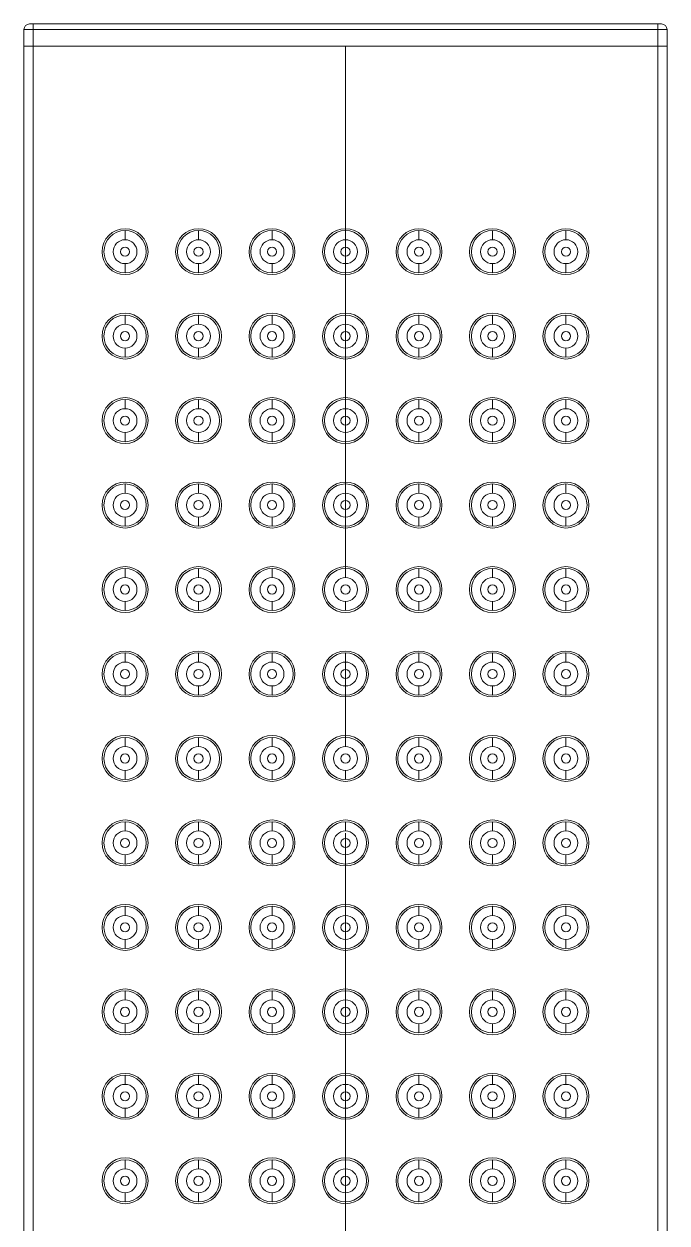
# Model space of a CAD drawing. Extents: x 2340 to 3468, y 0 to 827.
# Drawn here: x 2860.4 to 2895.4, y 571 to 636.3 of the extents above; entities that cross this region are included whole.
import ezdxf

# ---------------------------------------------------------------- set-up
doc = ezdxf.new("R2010")
doc.units = 0
doc.header["$LTSCALE"] = 3
doc.header["$MEASUREMENT"] = 0
doc.linetypes.add('CENTER2', pattern=[28.575, 19.05, -3.175, 3.175, -3.175])
doc.layers.add('1', color=7, linetype='CONTINUOUS')
doc.layers.add('Cneter', color=1, linetype='CENTER2', lineweight=13)

msp = doc.modelspace()

# ---------------------------------------------------------------- linework, layer by layer
at = {"layer": '1', "color": 7, "linetype": 'Continuous', "lineweight": 18}
for p, q in [((2860.896, 636.261), (2860.696, 636.261)), ((2860.896, 636.261), (2894.896, 636.261)), ((2895.096, 636.261), (2894.896, 636.261)), ((2860.396, 635.061), (2860.396, 635.961)), ((2895.396, 635.961), (2895.396, 635.061)), ((2860.396, 410.761), (2860.396, 635.061)), ((2860.896, 635.061), (2860.396, 635.061)), ((2860.396, 635.061), (2860.896, 635.061)), ((2860.896, 635.061), (2894.896, 635.061)), ((2894.896, 635.061), (2860.896, 635.061)), ((2895.396, 635.061), (2894.896, 635.061)), ((2894.896, 635.061), (2895.396, 635.061)), ((2895.396, 635.061), (2895.396, 410.761))]:
    msp.add_line(p, q, dxfattribs=at)
at = {"layer": '1', "color": 7, "linetype": 'Continuous', "lineweight": 13}
for p, q in [((2860.896, 636.261), (2860.896, 635.961)), ((2894.896, 635.961), (2894.896, 636.261)), ((2860.896, 635.961), (2860.396, 635.961)), ((2860.896, 635.961), (2860.896, 635.061)), ((2894.896, 635.961), (2860.896, 635.961)), ((2895.396, 635.961), (2894.896, 635.961)), ((2894.896, 635.061), (2894.896, 635.961)), ((2860.896, 635.061), (2860.896, 410.761)), ((2894.896, 410.761), (2894.896, 635.061)), ((2865.896, 625.011), (2865.896, 624.511)), ((2869.896, 625.011), (2869.896, 624.511)), ((2873.896, 625.011), (2873.896, 624.511)), ((2877.896, 625.011), (2877.896, 624.511)), ((2881.896, 625.011), (2881.896, 624.511)), ((2885.896, 625.011), (2885.896, 624.511)), ((2889.896, 625.011), (2889.896, 624.511)), ((2865.896, 622.711), (2865.896, 623.211)), ((2869.896, 622.711), (2869.896, 623.211)), ((2873.896, 622.711), (2873.896, 623.211)), ((2877.896, 622.711), (2877.896, 623.211)), ((2881.896, 622.711), (2881.896, 623.211)), ((2885.896, 622.711), (2885.896, 623.211)), ((2889.896, 622.711), (2889.896, 623.211)), ((2865.896, 620.411), (2865.896, 619.911)), ((2869.896, 620.411), (2869.896, 619.911)), ((2873.896, 620.411), (2873.896, 619.911)), ((2877.896, 620.411), (2877.896, 619.911)), ((2881.896, 620.411), (2881.896, 619.911)), ((2885.896, 620.411), (2885.896, 619.911)), ((2889.896, 620.411), (2889.896, 619.911)), ((2865.896, 618.111), (2865.896, 618.611)), ((2869.896, 618.111), (2869.896, 618.611)), ((2873.896, 618.111), (2873.896, 618.611)), ((2877.896, 618.111), (2877.896, 618.611)), ((2881.896, 618.111), (2881.896, 618.611)), ((2885.896, 618.111), (2885.896, 618.611)), ((2889.896, 618.111), (2889.896, 618.611)), ((2865.896, 615.811), (2865.896, 615.311)), ((2869.896, 615.811), (2869.896, 615.311)), ((2873.896, 615.811), (2873.896, 615.311)), ((2877.896, 615.811), (2877.896, 615.311)), ((2881.896, 615.811), (2881.896, 615.311)), ((2885.896, 615.811), (2885.896, 615.311)), ((2889.896, 615.811), (2889.896, 615.311)), ((2865.896, 613.511), (2865.896, 614.011)), ((2869.896, 613.511), (2869.896, 614.011)), ((2873.896, 613.511), (2873.896, 614.011)), ((2877.896, 613.511), (2877.896, 614.011)), ((2881.896, 613.511), (2881.896, 614.011)), ((2885.896, 613.511), (2885.896, 614.011)), ((2889.896, 613.511), (2889.896, 614.011)), ((2865.896, 611.211), (2865.896, 610.711)), ((2869.896, 611.211), (2869.896, 610.711)), ((2873.896, 611.211), (2873.896, 610.711)), ((2877.896, 611.211), (2877.896, 610.711)), ((2881.896, 611.211), (2881.896, 610.711)), ((2885.896, 611.211), (2885.896, 610.711)), ((2889.896, 611.211), (2889.896, 610.711)), ((2865.896, 608.911), (2865.896, 609.411)), ((2869.896, 608.911), (2869.896, 609.411)), ((2873.896, 608.911), (2873.896, 609.411)), ((2877.896, 608.911), (2877.896, 609.411)), ((2881.896, 608.911), (2881.896, 609.411)), ((2885.896, 608.911), (2885.896, 609.411)), ((2889.896, 608.911), (2889.896, 609.411)), ((2865.896, 606.611), (2865.896, 606.111)), ((2869.896, 606.611), (2869.896, 606.111)), ((2873.896, 606.611), (2873.896, 606.111)), ((2877.896, 606.611), (2877.896, 606.111)), ((2881.896, 606.611), (2881.896, 606.111)), ((2885.896, 606.611), (2885.896, 606.111)), ((2889.896, 606.611), (2889.896, 606.111)), ((2865.896, 604.311), (2865.896, 604.811)), ((2869.896, 604.311), (2869.896, 604.811)), ((2873.896, 604.311), (2873.896, 604.811)), ((2877.896, 604.311), (2877.896, 604.811)), ((2881.896, 604.311), (2881.896, 604.811)), ((2885.896, 604.311), (2885.896, 604.811)), ((2889.896, 604.311), (2889.896, 604.811)), ((2865.896, 602.011), (2865.896, 601.511)), ((2869.896, 602.011), (2869.896, 601.511)), ((2873.896, 602.011), (2873.896, 601.511)), ((2877.896, 602.011), (2877.896, 601.511)), ((2881.896, 602.011), (2881.896, 601.511)), ((2885.896, 602.011), (2885.896, 601.511)), ((2889.896, 602.011), (2889.896, 601.511)), ((2865.896, 599.711), (2865.896, 600.211)), ((2869.896, 599.711), (2869.896, 600.211)), ((2873.896, 599.711), (2873.896, 600.211)), ((2877.896, 599.711), (2877.896, 600.211)), ((2881.896, 599.711), (2881.896, 600.211)), ((2885.896, 599.711), (2885.896, 600.211)), ((2889.896, 599.711), (2889.896, 600.211)), ((2865.896, 597.411), (2865.896, 596.911)), ((2869.896, 597.411), (2869.896, 596.911)), ((2873.896, 597.411), (2873.896, 596.911)), ((2877.896, 597.411), (2877.896, 596.911)), ((2881.896, 597.411), (2881.896, 596.911)), ((2885.896, 597.411), (2885.896, 596.911)), ((2889.896, 597.411), (2889.896, 596.911)), ((2865.896, 595.111), (2865.896, 595.611)), ((2869.896, 595.111), (2869.896, 595.611)), ((2873.896, 595.111), (2873.896, 595.611)), ((2877.896, 595.111), (2877.896, 595.611)), ((2881.896, 595.111), (2881.896, 595.611)), ((2885.896, 595.111), (2885.896, 595.611)), ((2889.896, 595.111), (2889.896, 595.611)), ((2865.896, 592.811), (2865.896, 592.311)), ((2869.896, 592.811), (2869.896, 592.311)), ((2873.896, 592.811), (2873.896, 592.311)), ((2877.896, 592.811), (2877.896, 592.311)), ((2881.896, 592.811), (2881.896, 592.311)), ((2885.896, 592.811), (2885.896, 592.311)), ((2889.896, 592.811), (2889.896, 592.311)), ((2865.896, 590.511), (2865.896, 591.011)), ((2869.896, 590.511), (2869.896, 591.011)), ((2873.896, 590.511), (2873.896, 591.011)), ((2877.896, 590.511), (2877.896, 591.011)), ((2881.896, 590.511), (2881.896, 591.011)), ((2885.896, 590.511), (2885.896, 591.011)), ((2889.896, 590.511), (2889.896, 591.011)), ((2865.896, 588.211), (2865.896, 587.711)), ((2869.896, 588.211), (2869.896, 587.711)), ((2873.896, 588.211), (2873.896, 587.711)), ((2877.896, 588.211), (2877.896, 587.711)), ((2881.896, 588.211), (2881.896, 587.711)), ((2885.896, 588.211), (2885.896, 587.711)), ((2889.896, 588.211), (2889.896, 587.711)), ((2865.896, 585.911), (2865.896, 586.411)), ((2869.896, 585.911), (2869.896, 586.411)), ((2873.896, 585.911), (2873.896, 586.411)), ((2877.896, 585.911), (2877.896, 586.411)), ((2881.896, 585.911), (2881.896, 586.411)), ((2885.896, 585.911), (2885.896, 586.411)), ((2889.896, 585.911), (2889.896, 586.411)), ((2865.896, 583.611), (2865.896, 583.111)), ((2869.896, 583.611), (2869.896, 583.111)), ((2873.896, 583.611), (2873.896, 583.111)), ((2877.896, 583.611), (2877.896, 583.111)), ((2881.896, 583.611), (2881.896, 583.111)), ((2885.896, 583.611), (2885.896, 583.111)), ((2889.896, 583.611), (2889.896, 583.111)), ((2865.896, 581.311), (2865.896, 581.811)), ((2869.896, 581.311), (2869.896, 581.811)), ((2873.896, 581.311), (2873.896, 581.811)), ((2877.896, 581.311), (2877.896, 581.811)), ((2881.896, 581.311), (2881.896, 581.811)), ((2885.896, 581.311), (2885.896, 581.811)), ((2889.896, 581.311), (2889.896, 581.811)), ((2865.896, 579.011), (2865.896, 578.511)), ((2869.896, 579.011), (2869.896, 578.511)), ((2873.896, 579.011), (2873.896, 578.511)), ((2877.896, 579.011), (2877.896, 578.511)), ((2881.896, 579.011), (2881.896, 578.511)), ((2885.896, 579.011), (2885.896, 578.511)), ((2889.896, 579.011), (2889.896, 578.511)), ((2865.896, 576.711), (2865.896, 577.211)), ((2869.896, 576.711), (2869.896, 577.211)), ((2873.896, 576.711), (2873.896, 577.211)), ((2877.896, 576.711), (2877.896, 577.211)), ((2881.896, 576.711), (2881.896, 577.211)), ((2885.896, 576.711), (2885.896, 577.211)), ((2889.896, 576.711), (2889.896, 577.211)), ((2865.896, 574.411), (2865.896, 573.911)), ((2869.896, 574.411), (2869.896, 573.911)), ((2873.896, 574.411), (2873.896, 573.911)), ((2877.896, 574.411), (2877.896, 573.911)), ((2881.896, 574.411), (2881.896, 573.911)), ((2885.896, 574.411), (2885.896, 573.911)), ((2889.896, 574.411), (2889.896, 573.911)), ((2865.896, 572.111), (2865.896, 572.611)), ((2869.896, 572.111), (2869.896, 572.611)), ((2873.896, 572.111), (2873.896, 572.611)), ((2877.896, 572.111), (2877.896, 572.611)), ((2881.896, 572.111), (2881.896, 572.611)), ((2885.896, 572.111), (2885.896, 572.611)), ((2889.896, 572.111), (2889.896, 572.611))]:
    msp.add_line(p, q, dxfattribs=at)
at = {"layer": '1', "color": 7, "linetype": 'Continuous', "lineweight": 18}
for centre, radius, start, end in [((2860.696, 635.961), 0.3, 90, 180), ((2895.096, 635.961), 0.3, 0, 90), ((2865.896, 623.861), 1.25, 0, 180), ((2865.896, 623.861), 1.15, 90, 270), ((2865.896, 623.861), 1.15, 270, 90), ((2869.896, 623.861), 1.25, 0, 180), ((2869.896, 623.861), 1.15, 90, 270), ((2869.896, 623.861), 1.15, 270, 90), ((2873.896, 623.861), 1.25, 0, 180), ((2873.896, 623.861), 1.15, 90, 270), ((2873.896, 623.861), 1.15, 270, 90), ((2877.896, 623.861), 1.25, 90, 180), ((2877.896, 623.861), 1.15, 90, 270), ((2877.896, 623.861), 1.25, 0, 90), ((2877.896, 623.861), 1.15, 270, 90), ((2881.896, 623.861), 1.25, 0, 180), ((2881.896, 623.861), 1.15, 90, 270), ((2881.896, 623.861), 1.15, 270, 90), ((2885.896, 623.861), 1.25, 0, 180), ((2885.896, 623.861), 1.15, 90, 270), ((2885.896, 623.861), 1.15, 270, 90), ((2889.896, 623.861), 1.25, 0, 180), ((2889.896, 623.861), 1.15, 90, 270), ((2889.896, 623.861), 1.15, 270, 90), ((2865.896, 623.861), 1.25, 180, 0), ((2865.896, 623.861), 0.25, 90, 270), ((2865.896, 623.861), 0.25, 270, 90), ((2869.896, 623.861), 1.25, 180, 0), ((2869.896, 623.861), 0.25, 90, 270), ((2869.896, 623.861), 0.25, 270, 90), ((2873.896, 623.861), 1.25, 180, 0), ((2873.896, 623.861), 0.25, 90, 270), ((2873.896, 623.861), 0.25, 270, 90), ((2877.896, 623.861), 1.25, 180, 270), ((2877.896, 623.861), 0.25, 90, 270), ((2877.896, 623.861), 0.25, 270, 90), ((2877.896, 623.861), 1.25, 270, 0), ((2881.896, 623.861), 1.25, 180, 0), ((2881.896, 623.861), 0.25, 90, 270), ((2881.896, 623.861), 0.25, 270, 90), ((2885.896, 623.861), 1.25, 180, 0), ((2885.896, 623.861), 0.25, 90, 270), ((2885.896, 623.861), 0.25, 270, 90), ((2889.896, 623.861), 1.25, 180, 0), ((2889.896, 623.861), 0.25, 90, 270), ((2889.896, 623.861), 0.25, 270, 90), ((2865.896, 619.261), 1.25, 0, 180), ((2865.896, 619.261), 1.15, 90, 270), ((2865.896, 619.261), 1.15, 270, 90), ((2869.896, 619.261), 1.25, 0, 180), ((2869.896, 619.261), 1.15, 90, 270), ((2869.896, 619.261), 1.15, 270, 90), ((2873.896, 619.261), 1.25, 0, 180), ((2873.896, 619.261), 1.15, 90, 270), ((2873.896, 619.261), 1.15, 270, 90), ((2877.896, 619.261), 1.25, 90, 180), ((2877.896, 619.261), 1.15, 90, 270), ((2877.896, 619.261), 1.25, 0, 90), ((2877.896, 619.261), 1.15, 270, 90), ((2881.896, 619.261), 1.25, 0, 180), ((2881.896, 619.261), 1.15, 90, 270), ((2881.896, 619.261), 1.15, 270, 90), ((2885.896, 619.261), 1.25, 0, 180), ((2885.896, 619.261), 1.15, 90, 270), ((2885.896, 619.261), 1.15, 270, 90), ((2889.896, 619.261), 1.25, 0, 180), ((2889.896, 619.261), 1.15, 90, 270), ((2889.896, 619.261), 1.15, 270, 90), ((2865.896, 619.261), 1.25, 180, 0), ((2865.896, 619.261), 0.25, 90, 270), ((2865.896, 619.261), 0.25, 270, 90), ((2869.896, 619.261), 1.25, 180, 0), ((2869.896, 619.261), 0.25, 90, 270), ((2869.896, 619.261), 0.25, 270, 90), ((2873.896, 619.261), 1.25, 180, 0), ((2873.896, 619.261), 0.25, 90, 270), ((2873.896, 619.261), 0.25, 270, 90), ((2877.896, 619.261), 1.25, 180, 270), ((2877.896, 619.261), 0.25, 90, 270), ((2877.896, 619.261), 0.25, 270, 90), ((2877.896, 619.261), 1.25, 270, 0), ((2881.896, 619.261), 1.25, 180, 0), ((2881.896, 619.261), 0.25, 90, 270), ((2881.896, 619.261), 0.25, 270, 90), ((2885.896, 619.261), 1.25, 180, 0), ((2885.896, 619.261), 0.25, 90, 270), ((2885.896, 619.261), 0.25, 270, 90), ((2889.896, 619.261), 1.25, 180, 0), ((2889.896, 619.261), 0.25, 90, 270), ((2889.896, 619.261), 0.25, 270, 90), ((2865.896, 614.661), 1.25, 0, 180), ((2865.896, 614.661), 1.15, 90, 270), ((2865.896, 614.661), 1.15, 270, 90), ((2869.896, 614.661), 1.25, 0, 180), ((2869.896, 614.661), 1.15, 90, 270), ((2869.896, 614.661), 1.15, 270, 90), ((2873.896, 614.661), 1.25, 0, 180), ((2873.896, 614.661), 1.15, 90, 270), ((2873.896, 614.661), 1.15, 270, 90), ((2877.896, 614.661), 1.25, 90, 180), ((2877.896, 614.661), 1.15, 90, 270), ((2877.896, 614.661), 1.25, 0, 90), ((2877.896, 614.661), 1.15, 270, 90), ((2881.896, 614.661), 1.25, 0, 180), ((2881.896, 614.661), 1.15, 90, 270), ((2881.896, 614.661), 1.15, 270, 90), ((2885.896, 614.661), 1.25, 0, 180), ((2885.896, 614.661), 1.15, 90, 270), ((2885.896, 614.661), 1.15, 270, 90), ((2889.896, 614.661), 1.25, 0, 180), ((2889.896, 614.661), 1.15, 90, 270), ((2889.896, 614.661), 1.15, 270, 90), ((2865.896, 614.661), 1.25, 180, 0), ((2865.896, 614.661), 0.25, 90, 270), ((2865.896, 614.661), 0.25, 270, 90), ((2869.896, 614.661), 1.25, 180, 0), ((2869.896, 614.661), 0.25, 90, 270), ((2869.896, 614.661), 0.25, 270, 90), ((2873.896, 614.661), 1.25, 180, 0), ((2873.896, 614.661), 0.25, 90, 270), ((2873.896, 614.661), 0.25, 270, 90), ((2877.896, 614.661), 1.25, 180, 270), ((2877.896, 614.661), 0.25, 90, 270), ((2877.896, 614.661), 0.25, 270, 90), ((2877.896, 614.661), 1.25, 270, 0), ((2881.896, 614.661), 1.25, 180, 0), ((2881.896, 614.661), 0.25, 90, 270), ((2881.896, 614.661), 0.25, 270, 90), ((2885.896, 614.661), 1.25, 180, 0), ((2885.896, 614.661), 0.25, 90, 270), ((2885.896, 614.661), 0.25, 270, 90), ((2889.896, 614.661), 1.25, 180, 0), ((2889.896, 614.661), 0.25, 90, 270), ((2889.896, 614.661), 0.25, 270, 90), ((2865.896, 610.061), 1.25, 0, 180), ((2865.896, 610.061), 1.15, 90, 270), ((2865.896, 610.061), 1.15, 270, 90), ((2869.896, 610.061), 1.25, 0, 180), ((2869.896, 610.061), 1.15, 90, 270), ((2869.896, 610.061), 1.15, 270, 90), ((2873.896, 610.061), 1.25, 0, 180), ((2873.896, 610.061), 1.15, 90, 270), ((2873.896, 610.061), 1.15, 270, 90), ((2877.896, 610.061), 1.25, 90, 180), ((2877.896, 610.061), 1.15, 90, 270), ((2877.896, 610.061), 1.25, 0, 90), ((2877.896, 610.061), 1.15, 270, 90), ((2881.896, 610.061), 1.25, 0, 180), ((2881.896, 610.061), 1.15, 90, 270), ((2881.896, 610.061), 1.15, 270, 90), ((2885.896, 610.061), 1.25, 0, 180), ((2885.896, 610.061), 1.15, 90, 270), ((2885.896, 610.061), 1.15, 270, 90), ((2889.896, 610.061), 1.25, 0, 180), ((2889.896, 610.061), 1.15, 90, 270), ((2889.896, 610.061), 1.15, 270, 90), ((2865.896, 610.061), 1.25, 180, 0), ((2865.896, 610.061), 0.25, 90, 270), ((2865.896, 610.061), 0.25, 270, 90), ((2869.896, 610.061), 1.25, 180, 0), ((2869.896, 610.061), 0.25, 90, 270), ((2869.896, 610.061), 0.25, 270, 90), ((2873.896, 610.061), 1.25, 180, 0), ((2873.896, 610.061), 0.25, 90, 270), ((2873.896, 610.061), 0.25, 270, 90), ((2877.896, 610.061), 1.25, 180, 270), ((2877.896, 610.061), 0.25, 90, 270), ((2877.896, 610.061), 0.25, 270, 90), ((2877.896, 610.061), 1.25, 270, 0), ((2881.896, 610.061), 1.25, 180, 0), ((2881.896, 610.061), 0.25, 90, 270), ((2881.896, 610.061), 0.25, 270, 90), ((2885.896, 610.061), 1.25, 180, 0), ((2885.896, 610.061), 0.25, 90, 270), ((2885.896, 610.061), 0.25, 270, 90), ((2889.896, 610.061), 1.25, 180, 0), ((2889.896, 610.061), 0.25, 90, 270), ((2889.896, 610.061), 0.25, 270, 90), ((2865.896, 605.461), 1.25, 0, 180), ((2869.896, 605.461), 1.25, 0, 180), ((2873.896, 605.461), 1.25, 0, 180), ((2877.896, 605.461), 1.25, 90, 180), ((2877.896, 605.461), 1.25, 0, 90), ((2881.896, 605.461), 1.25, 0, 180), ((2885.896, 605.461), 1.25, 0, 180), ((2889.896, 605.461), 1.25, 0, 180), ((2865.896, 605.461), 1.15, 90, 270), ((2865.896, 605.461), 1.15, 270, 90), ((2869.896, 605.461), 1.15, 90, 270), ((2869.896, 605.461), 1.15, 270, 90), ((2873.896, 605.461), 1.15, 90, 270), ((2873.896, 605.461), 1.15, 270, 90), ((2877.896, 605.461), 1.15, 90, 270), ((2877.896, 605.461), 1.15, 270, 90), ((2881.896, 605.461), 1.15, 90, 270), ((2881.896, 605.461), 1.15, 270, 90), ((2885.896, 605.461), 1.15, 90, 270), ((2885.896, 605.461), 1.15, 270, 90), ((2889.896, 605.461), 1.15, 90, 270), ((2889.896, 605.461), 1.15, 270, 90), ((2865.896, 605.461), 1.25, 180, 0), ((2865.896, 605.461), 0.25, 90, 270), ((2865.896, 605.461), 0.25, 270, 90), ((2869.896, 605.461), 1.25, 180, 0), ((2869.896, 605.461), 0.25, 90, 270), ((2869.896, 605.461), 0.25, 270, 90), ((2873.896, 605.461), 1.25, 180, 0), ((2873.896, 605.461), 0.25, 90, 270), ((2873.896, 605.461), 0.25, 270, 90), ((2877.896, 605.461), 1.25, 180, 270), ((2877.896, 605.461), 0.25, 90, 270), ((2877.896, 605.461), 0.25, 270, 90), ((2877.896, 605.461), 1.25, 270, 0), ((2881.896, 605.461), 1.25, 180, 0), ((2881.896, 605.461), 0.25, 90, 270), ((2881.896, 605.461), 0.25, 270, 90), ((2885.896, 605.461), 1.25, 180, 0), ((2885.896, 605.461), 0.25, 90, 270), ((2885.896, 605.461), 0.25, 270, 90), ((2889.896, 605.461), 1.25, 180, 0), ((2889.896, 605.461), 0.25, 90, 270), ((2889.896, 605.461), 0.25, 270, 90), ((2865.896, 600.861), 1.25, 0, 180), ((2869.896, 600.861), 1.25, 0, 180), ((2873.896, 600.861), 1.25, 0, 180), ((2877.896, 600.861), 1.25, 90, 180), ((2877.896, 600.861), 1.25, 0, 90), ((2881.896, 600.861), 1.25, 0, 180), ((2885.896, 600.861), 1.25, 0, 180), ((2889.896, 600.861), 1.25, 0, 180), ((2865.896, 600.861), 1.15, 90, 270), ((2865.896, 600.861), 1.15, 270, 90), ((2869.896, 600.861), 1.15, 90, 270), ((2869.896, 600.861), 1.15, 270, 90), ((2873.896, 600.861), 1.15, 90, 270), ((2873.896, 600.861), 1.15, 270, 90), ((2877.896, 600.861), 1.15, 90, 270), ((2877.896, 600.861), 1.15, 270, 90), ((2881.896, 600.861), 1.15, 90, 270), ((2881.896, 600.861), 1.15, 270, 90), ((2885.896, 600.861), 1.15, 90, 270), ((2885.896, 600.861), 1.15, 270, 90), ((2889.896, 600.861), 1.15, 90, 270), ((2889.896, 600.861), 1.15, 270, 90), ((2865.896, 600.861), 1.25, 180, 0), ((2865.896, 600.861), 0.25, 90, 270), ((2865.896, 600.861), 0.25, 270, 90), ((2869.896, 600.861), 1.25, 180, 0), ((2869.896, 600.861), 0.25, 90, 270), ((2869.896, 600.861), 0.25, 270, 90), ((2873.896, 600.861), 1.25, 180, 0), ((2873.896, 600.861), 0.25, 90, 270), ((2873.896, 600.861), 0.25, 270, 90), ((2877.896, 600.861), 1.25, 180, 270), ((2877.896, 600.861), 0.25, 90, 270), ((2877.896, 600.861), 0.25, 270, 90), ((2877.896, 600.861), 1.25, 270, 0), ((2881.896, 600.861), 1.25, 180, 0), ((2881.896, 600.861), 0.25, 90, 270), ((2881.896, 600.861), 0.25, 270, 90), ((2885.896, 600.861), 1.25, 180, 0), ((2885.896, 600.861), 0.25, 90, 270), ((2885.896, 600.861), 0.25, 270, 90), ((2889.896, 600.861), 1.25, 180, 0), ((2889.896, 600.861), 0.25, 90, 270), ((2889.896, 600.861), 0.25, 270, 90), ((2865.896, 596.261), 1.25, 0, 180), ((2869.896, 596.261), 1.25, 0, 180), ((2873.896, 596.261), 1.25, 0, 180), ((2877.896, 596.261), 1.25, 90, 180), ((2877.896, 596.261), 1.25, 0, 90), ((2881.896, 596.261), 1.25, 0, 180), ((2885.896, 596.261), 1.25, 0, 180), ((2889.896, 596.261), 1.25, 0, 180), ((2865.896, 596.261), 1.15, 90, 270), ((2865.896, 596.261), 1.15, 270, 90), ((2869.896, 596.261), 1.15, 90, 270), ((2869.896, 596.261), 1.15, 270, 90), ((2873.896, 596.261), 1.15, 90, 270), ((2873.896, 596.261), 1.15, 270, 90), ((2877.896, 596.261), 1.15, 90, 270), ((2877.896, 596.261), 1.15, 270, 90), ((2881.896, 596.261), 1.15, 90, 270), ((2881.896, 596.261), 1.15, 270, 90), ((2885.896, 596.261), 1.15, 90, 270), ((2885.896, 596.261), 1.15, 270, 90), ((2889.896, 596.261), 1.15, 90, 270), ((2889.896, 596.261), 1.15, 270, 90), ((2865.896, 596.261), 1.25, 180, 0), ((2865.896, 596.261), 0.25, 90, 270), ((2865.896, 596.261), 0.25, 270, 90), ((2869.896, 596.261), 1.25, 180, 0), ((2869.896, 596.261), 0.25, 90, 270), ((2869.896, 596.261), 0.25, 270, 90), ((2873.896, 596.261), 1.25, 180, 0), ((2873.896, 596.261), 0.25, 90, 270), ((2873.896, 596.261), 0.25, 270, 90), ((2877.896, 596.261), 1.25, 180, 270), ((2877.896, 596.261), 0.25, 90, 270), ((2877.896, 596.261), 0.25, 270, 90), ((2877.896, 596.261), 1.25, 270, 0), ((2881.896, 596.261), 1.25, 180, 0), ((2881.896, 596.261), 0.25, 90, 270), ((2881.896, 596.261), 0.25, 270, 90), ((2885.896, 596.261), 1.25, 180, 0), ((2885.896, 596.261), 0.25, 90, 270), ((2885.896, 596.261), 0.25, 270, 90), ((2889.896, 596.261), 1.25, 180, 0), ((2889.896, 596.261), 0.25, 90, 270), ((2889.896, 596.261), 0.25, 270, 90), ((2865.896, 591.661), 1.25, 0, 180), ((2865.896, 591.661), 1.15, 90, 270), ((2865.896, 591.661), 1.15, 270, 90), ((2869.896, 591.661), 1.25, 0, 180), ((2869.896, 591.661), 1.15, 90, 270), ((2869.896, 591.661), 1.15, 270, 90), ((2873.896, 591.661), 1.25, 0, 180), ((2873.896, 591.661), 1.15, 90, 270), ((2873.896, 591.661), 1.15, 270, 90), ((2877.896, 591.661), 1.25, 90, 180), ((2877.896, 591.661), 1.15, 90, 270), ((2877.896, 591.661), 1.25, 0, 90), ((2877.896, 591.661), 1.15, 270, 90), ((2881.896, 591.661), 1.25, 0, 180), ((2881.896, 591.661), 1.15, 90, 270), ((2881.896, 591.661), 1.15, 270, 90), ((2885.896, 591.661), 1.25, 0, 180), ((2885.896, 591.661), 1.15, 90, 270), ((2885.896, 591.661), 1.15, 270, 90), ((2889.896, 591.661), 1.25, 0, 180), ((2889.896, 591.661), 1.15, 90, 270), ((2889.896, 591.661), 1.15, 270, 90), ((2865.896, 591.661), 1.25, 180, 0), ((2865.896, 591.661), 0.25, 90, 270), ((2865.896, 591.661), 0.25, 270, 90), ((2869.896, 591.661), 1.25, 180, 0), ((2869.896, 591.661), 0.25, 90, 270), ((2869.896, 591.661), 0.25, 270, 90), ((2873.896, 591.661), 1.25, 180, 0), ((2873.896, 591.661), 0.25, 90, 270), ((2873.896, 591.661), 0.25, 270, 90), ((2877.896, 591.661), 1.25, 180, 270), ((2877.896, 591.661), 0.25, 90, 270), ((2877.896, 591.661), 0.25, 270, 90), ((2877.896, 591.661), 1.25, 270, 0), ((2881.896, 591.661), 1.25, 180, 0), ((2881.896, 591.661), 0.25, 90, 270), ((2881.896, 591.661), 0.25, 270, 90), ((2885.896, 591.661), 1.25, 180, 0), ((2885.896, 591.661), 0.25, 90, 270), ((2885.896, 591.661), 0.25, 270, 90), ((2889.896, 591.661), 1.25, 180, 0), ((2889.896, 591.661), 0.25, 90, 270), ((2889.896, 591.661), 0.25, 270, 90), ((2865.896, 587.061), 1.25, 0, 180), ((2865.896, 587.061), 1.15, 90, 270), ((2865.896, 587.061), 1.15, 270, 90), ((2869.896, 587.061), 1.25, 0, 180), ((2869.896, 587.061), 1.15, 90, 270), ((2869.896, 587.061), 1.15, 270, 90), ((2873.896, 587.061), 1.25, 0, 180), ((2873.896, 587.061), 1.15, 90, 270), ((2873.896, 587.061), 1.15, 270, 90), ((2877.896, 587.061), 1.25, 90, 180), ((2877.896, 587.061), 1.15, 90, 270), ((2877.896, 587.061), 1.25, 0, 90), ((2877.896, 587.061), 1.15, 270, 90), ((2881.896, 587.061), 1.25, 0, 180), ((2881.896, 587.061), 1.15, 90, 270), ((2881.896, 587.061), 1.15, 270, 90), ((2885.896, 587.061), 1.25, 0, 180), ((2885.896, 587.061), 1.15, 90, 270), ((2885.896, 587.061), 1.15, 270, 90), ((2889.896, 587.061), 1.25, 0, 180), ((2889.896, 587.061), 1.15, 90, 270), ((2889.896, 587.061), 1.15, 270, 90), ((2865.896, 587.061), 1.25, 180, 0), ((2865.896, 587.061), 0.25, 90, 270), ((2865.896, 587.061), 0.25, 270, 90), ((2869.896, 587.061), 1.25, 180, 0), ((2869.896, 587.061), 0.25, 90, 270), ((2869.896, 587.061), 0.25, 270, 90), ((2873.896, 587.061), 1.25, 180, 0), ((2873.896, 587.061), 0.25, 90, 270), ((2873.896, 587.061), 0.25, 270, 90), ((2877.896, 587.061), 1.25, 180, 270), ((2877.896, 587.061), 0.25, 90, 270), ((2877.896, 587.061), 0.25, 270, 90), ((2877.896, 587.061), 1.25, 270, 0), ((2881.896, 587.061), 1.25, 180, 0), ((2881.896, 587.061), 0.25, 90, 270), ((2881.896, 587.061), 0.25, 270, 90), ((2885.896, 587.061), 1.25, 180, 0), ((2885.896, 587.061), 0.25, 90, 270), ((2885.896, 587.061), 0.25, 270, 90), ((2889.896, 587.061), 1.25, 180, 0), ((2889.896, 587.061), 0.25, 90, 270), ((2889.896, 587.061), 0.25, 270, 90), ((2865.896, 582.461), 1.25, 0, 180), ((2865.896, 582.461), 1.15, 90, 270), ((2865.896, 582.461), 1.15, 270, 90), ((2869.896, 582.461), 1.25, 0, 180), ((2869.896, 582.461), 1.15, 90, 270), ((2869.896, 582.461), 1.15, 270, 90), ((2873.896, 582.461), 1.25, 0, 180), ((2873.896, 582.461), 1.15, 90, 270), ((2873.896, 582.461), 1.15, 270, 90), ((2877.896, 582.461), 1.25, 90, 180), ((2877.896, 582.461), 1.15, 90, 270), ((2877.896, 582.461), 1.25, 0, 90), ((2877.896, 582.461), 1.15, 270, 90), ((2881.896, 582.461), 1.25, 0, 180), ((2881.896, 582.461), 1.15, 90, 270), ((2881.896, 582.461), 1.15, 270, 90), ((2885.896, 582.461), 1.25, 0, 180), ((2885.896, 582.461), 1.15, 90, 270), ((2885.896, 582.461), 1.15, 270, 90), ((2889.896, 582.461), 1.25, 0, 180), ((2889.896, 582.461), 1.15, 90, 270), ((2889.896, 582.461), 1.15, 270, 90), ((2865.896, 582.461), 0.25, 90, 270), ((2865.896, 582.461), 0.25, 270, 90), ((2869.896, 582.461), 0.25, 90, 270), ((2869.896, 582.461), 0.25, 270, 90), ((2873.896, 582.461), 0.25, 90, 270), ((2873.896, 582.461), 0.25, 270, 90), ((2877.896, 582.461), 0.25, 90, 270), ((2877.896, 582.461), 0.25, 270, 90), ((2881.896, 582.461), 0.25, 90, 270), ((2881.896, 582.461), 0.25, 270, 90), ((2885.896, 582.461), 0.25, 90, 270), ((2885.896, 582.461), 0.25, 270, 90), ((2889.896, 582.461), 0.25, 90, 270), ((2889.896, 582.461), 0.25, 270, 90), ((2865.896, 582.461), 1.25, 180, 0), ((2869.896, 582.461), 1.25, 180, 0), ((2873.896, 582.461), 1.25, 180, 0), ((2877.896, 582.461), 1.25, 180, 270), ((2877.896, 582.461), 1.25, 270, 0), ((2881.896, 582.461), 1.25, 180, 0), ((2885.896, 582.461), 1.25, 180, 0), ((2889.896, 582.461), 1.25, 180, 0), ((2865.896, 577.861), 1.25, 0, 180), ((2865.896, 577.861), 1.15, 90, 270), ((2865.896, 577.861), 1.15, 270, 90), ((2869.896, 577.861), 1.25, 0, 180), ((2869.896, 577.861), 1.15, 90, 270), ((2869.896, 577.861), 1.15, 270, 90), ((2873.896, 577.861), 1.25, 0, 180), ((2873.896, 577.861), 1.15, 90, 270), ((2873.896, 577.861), 1.15, 270, 90), ((2877.896, 577.861), 1.25, 90, 180), ((2877.896, 577.861), 1.15, 90, 270), ((2877.896, 577.861), 1.25, 0, 90), ((2877.896, 577.861), 1.15, 270, 90), ((2881.896, 577.861), 1.25, 0, 180), ((2881.896, 577.861), 1.15, 90, 270), ((2881.896, 577.861), 1.15, 270, 90), ((2885.896, 577.861), 1.25, 0, 180), ((2885.896, 577.861), 1.15, 90, 270), ((2885.896, 577.861), 1.15, 270, 90), ((2889.896, 577.861), 1.25, 0, 180), ((2889.896, 577.861), 1.15, 90, 270), ((2889.896, 577.861), 1.15, 270, 90), ((2865.896, 577.861), 0.25, 90, 270), ((2865.896, 577.861), 0.25, 270, 90), ((2869.896, 577.861), 0.25, 90, 270), ((2869.896, 577.861), 0.25, 270, 90), ((2873.896, 577.861), 0.25, 90, 270), ((2873.896, 577.861), 0.25, 270, 90), ((2877.896, 577.861), 0.25, 90, 270), ((2877.896, 577.861), 0.25, 270, 90), ((2881.896, 577.861), 0.25, 90, 270), ((2881.896, 577.861), 0.25, 270, 90), ((2885.896, 577.861), 0.25, 90, 270), ((2885.896, 577.861), 0.25, 270, 90), ((2889.896, 577.861), 0.25, 90, 270), ((2889.896, 577.861), 0.25, 270, 90), ((2865.896, 577.861), 1.25, 180, 0), ((2869.896, 577.861), 1.25, 180, 0), ((2873.896, 577.861), 1.25, 180, 0), ((2877.896, 577.861), 1.25, 180, 270), ((2877.896, 577.861), 1.25, 270, 0), ((2881.896, 577.861), 1.25, 180, 0), ((2885.896, 577.861), 1.25, 180, 0), ((2889.896, 577.861), 1.25, 180, 0), ((2865.896, 573.261), 1.25, 0, 180), ((2865.896, 573.261), 1.15, 90, 270), ((2865.896, 573.261), 1.15, 270, 90), ((2869.896, 573.261), 1.25, 0, 180), ((2869.896, 573.261), 1.15, 90, 270), ((2869.896, 573.261), 1.15, 270, 90), ((2873.896, 573.261), 1.25, 0, 180), ((2873.896, 573.261), 1.15, 90, 270), ((2873.896, 573.261), 1.15, 270, 90), ((2877.896, 573.261), 1.25, 90, 180), ((2877.896, 573.261), 1.15, 90, 270), ((2877.896, 573.261), 1.25, 0, 90), ((2877.896, 573.261), 1.15, 270, 90), ((2881.896, 573.261), 1.25, 0, 180), ((2881.896, 573.261), 1.15, 90, 270), ((2881.896, 573.261), 1.15, 270, 90), ((2885.896, 573.261), 1.25, 0, 180), ((2885.896, 573.261), 1.15, 90, 270), ((2885.896, 573.261), 1.15, 270, 90), ((2889.896, 573.261), 1.25, 0, 180), ((2889.896, 573.261), 1.15, 90, 270), ((2889.896, 573.261), 1.15, 270, 90), ((2865.896, 573.261), 0.25, 90, 270), ((2865.896, 573.261), 0.25, 270, 90), ((2869.896, 573.261), 0.25, 90, 270), ((2869.896, 573.261), 0.25, 270, 90), ((2873.896, 573.261), 0.25, 90, 270), ((2873.896, 573.261), 0.25, 270, 90), ((2877.896, 573.261), 0.25, 90, 270), ((2877.896, 573.261), 0.25, 270, 90), ((2881.896, 573.261), 0.25, 90, 270), ((2881.896, 573.261), 0.25, 270, 90), ((2885.896, 573.261), 0.25, 90, 270), ((2885.896, 573.261), 0.25, 270, 90), ((2889.896, 573.261), 0.25, 90, 270), ((2889.896, 573.261), 0.25, 270, 90), ((2865.896, 573.261), 1.25, 180, 0), ((2869.896, 573.261), 1.25, 180, 0), ((2873.896, 573.261), 1.25, 180, 0), ((2877.896, 573.261), 1.25, 180, 270), ((2877.896, 573.261), 1.25, 270, 0), ((2881.896, 573.261), 1.25, 180, 0), ((2885.896, 573.261), 1.25, 180, 0), ((2889.896, 573.261), 1.25, 180, 0)]:
    msp.add_arc(centre, radius, start, end, dxfattribs=at)
at = {"layer": '1', "color": 7, "linetype": 'Continuous', "lineweight": 13}
for centre, start, end in [((2865.896, 623.861), 90, 270), ((2865.896, 623.861), 270, 90), ((2869.896, 623.861), 90, 270), ((2869.896, 623.861), 270, 90), ((2873.896, 623.861), 90, 270), ((2873.896, 623.861), 270, 90), ((2877.896, 623.861), 90, 270), ((2877.896, 623.861), 270, 90), ((2881.896, 623.861), 90, 270), ((2881.896, 623.861), 270, 90), ((2885.896, 623.861), 90, 270), ((2885.896, 623.861), 270, 90), ((2889.896, 623.861), 90, 270), ((2889.896, 623.861), 270, 90), ((2865.896, 619.261), 90, 270), ((2865.896, 619.261), 270, 90), ((2869.896, 619.261), 90, 270), ((2869.896, 619.261), 270, 90), ((2873.896, 619.261), 90, 270), ((2873.896, 619.261), 270, 90), ((2877.896, 619.261), 90, 270), ((2877.896, 619.261), 270, 90), ((2881.896, 619.261), 90, 270), ((2881.896, 619.261), 270, 90), ((2885.896, 619.261), 90, 270), ((2885.896, 619.261), 270, 90), ((2889.896, 619.261), 90, 270), ((2889.896, 619.261), 270, 90), ((2865.896, 614.661), 90, 270), ((2865.896, 614.661), 270, 90), ((2869.896, 614.661), 90, 270), ((2869.896, 614.661), 270, 90), ((2873.896, 614.661), 90, 270), ((2873.896, 614.661), 270, 90), ((2877.896, 614.661), 90, 270), ((2877.896, 614.661), 270, 90), ((2881.896, 614.661), 90, 270), ((2881.896, 614.661), 270, 90), ((2885.896, 614.661), 90, 270), ((2885.896, 614.661), 270, 90), ((2889.896, 614.661), 90, 270), ((2889.896, 614.661), 270, 90), ((2865.896, 610.061), 90, 270), ((2865.896, 610.061), 270, 90), ((2869.896, 610.061), 90, 270), ((2869.896, 610.061), 270, 90), ((2873.896, 610.061), 90, 270), ((2873.896, 610.061), 270, 90), ((2877.896, 610.061), 90, 270), ((2877.896, 610.061), 270, 90), ((2881.896, 610.061), 90, 270), ((2881.896, 610.061), 270, 90), ((2885.896, 610.061), 90, 270), ((2885.896, 610.061), 270, 90), ((2889.896, 610.061), 90, 270), ((2889.896, 610.061), 270, 90), ((2865.896, 605.461), 90, 270), ((2865.896, 605.461), 270, 90), ((2869.896, 605.461), 90, 270), ((2869.896, 605.461), 270, 90), ((2873.896, 605.461), 90, 270), ((2873.896, 605.461), 270, 90), ((2877.896, 605.461), 90, 270), ((2877.896, 605.461), 270, 90), ((2881.896, 605.461), 90, 270), ((2881.896, 605.461), 270, 90), ((2885.896, 605.461), 90, 270), ((2885.896, 605.461), 270, 90), ((2889.896, 605.461), 90, 270), ((2889.896, 605.461), 270, 90), ((2865.896, 600.861), 90, 270), ((2865.896, 600.861), 270, 90), ((2869.896, 600.861), 90, 270), ((2869.896, 600.861), 270, 90), ((2873.896, 600.861), 90, 270), ((2873.896, 600.861), 270, 90), ((2877.896, 600.861), 90, 270), ((2877.896, 600.861), 270, 90), ((2881.896, 600.861), 90, 270), ((2881.896, 600.861), 270, 90), ((2885.896, 600.861), 90, 270), ((2885.896, 600.861), 270, 90), ((2889.896, 600.861), 90, 270), ((2889.896, 600.861), 270, 90), ((2865.896, 596.261), 90, 270), ((2865.896, 596.261), 270, 90), ((2869.896, 596.261), 90, 270), ((2869.896, 596.261), 270, 90), ((2873.896, 596.261), 90, 270), ((2873.896, 596.261), 270, 90), ((2877.896, 596.261), 90, 270), ((2877.896, 596.261), 270, 90), ((2881.896, 596.261), 90, 270), ((2881.896, 596.261), 270, 90), ((2885.896, 596.261), 90, 270), ((2885.896, 596.261), 270, 90), ((2889.896, 596.261), 90, 270), ((2889.896, 596.261), 270, 90), ((2865.896, 591.661), 90, 270), ((2865.896, 591.661), 270, 90), ((2869.896, 591.661), 90, 270), ((2869.896, 591.661), 270, 90), ((2873.896, 591.661), 90, 270), ((2873.896, 591.661), 270, 90), ((2877.896, 591.661), 90, 270), ((2877.896, 591.661), 270, 90), ((2881.896, 591.661), 90, 270), ((2881.896, 591.661), 270, 90), ((2885.896, 591.661), 90, 270), ((2885.896, 591.661), 270, 90), ((2889.896, 591.661), 90, 270), ((2889.896, 591.661), 270, 90), ((2865.896, 587.061), 90, 270), ((2865.896, 587.061), 270, 90), ((2869.896, 587.061), 90, 270), ((2869.896, 587.061), 270, 90), ((2873.896, 587.061), 90, 270), ((2873.896, 587.061), 270, 90), ((2877.896, 587.061), 90, 270), ((2877.896, 587.061), 270, 90), ((2881.896, 587.061), 90, 270), ((2881.896, 587.061), 270, 90), ((2885.896, 587.061), 90, 270), ((2885.896, 587.061), 270, 90), ((2889.896, 587.061), 90, 270), ((2889.896, 587.061), 270, 90), ((2865.896, 582.461), 90, 270), ((2865.896, 582.461), 270, 90), ((2869.896, 582.461), 90, 270), ((2869.896, 582.461), 270, 90), ((2873.896, 582.461), 90, 270), ((2873.896, 582.461), 270, 90), ((2877.896, 582.461), 90, 270), ((2877.896, 582.461), 270, 90), ((2881.896, 582.461), 90, 270), ((2881.896, 582.461), 270, 90), ((2885.896, 582.461), 90, 270), ((2885.896, 582.461), 270, 90), ((2889.896, 582.461), 90, 270), ((2889.896, 582.461), 270, 90), ((2865.896, 577.861), 90, 270), ((2865.896, 577.861), 270, 90), ((2869.896, 577.861), 90, 270), ((2869.896, 577.861), 270, 90), ((2873.896, 577.861), 90, 270), ((2873.896, 577.861), 270, 90), ((2877.896, 577.861), 90, 270), ((2877.896, 577.861), 270, 90), ((2881.896, 577.861), 90, 270), ((2881.896, 577.861), 270, 90), ((2885.896, 577.861), 90, 270), ((2885.896, 577.861), 270, 90), ((2889.896, 577.861), 90, 270), ((2889.896, 577.861), 270, 90), ((2865.896, 573.261), 90, 270), ((2865.896, 573.261), 270, 90), ((2869.896, 573.261), 90, 270), ((2869.896, 573.261), 270, 90), ((2873.896, 573.261), 90, 270), ((2873.896, 573.261), 270, 90), ((2877.896, 573.261), 90, 270), ((2877.896, 573.261), 270, 90), ((2881.896, 573.261), 90, 270), ((2881.896, 573.261), 270, 90), ((2885.896, 573.261), 90, 270), ((2885.896, 573.261), 270, 90), ((2889.896, 573.261), 90, 270), ((2889.896, 573.261), 270, 90)]:
    msp.add_arc(centre, 0.65, start, end, dxfattribs=at)
at = {"layer": 'Cneter', "lineweight": 5, "ltscale": 0.5}
msp.add_line((2877.896, 635.061), (2877.896, 215.817), dxfattribs=at)

doc.saveas('drawing.dxf')
